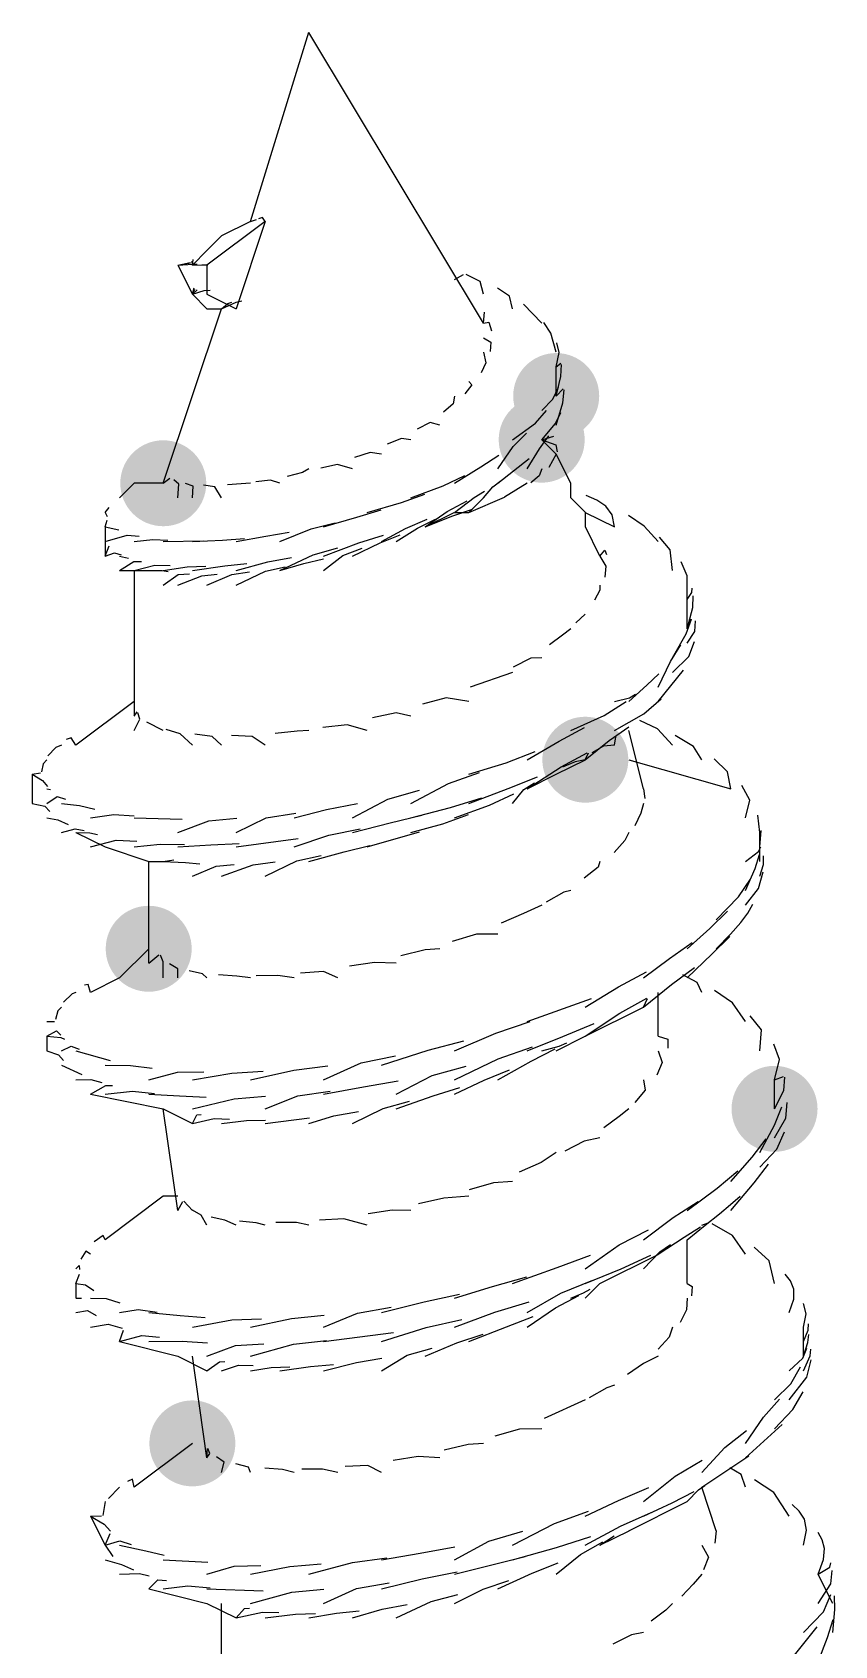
# Model space of a CAD drawing. Header units: millimetres. Extents: x 9 to 367, y 9 to 251.
# Drawn here: x 148.336 to 150.67, y 19.308 to 24.003 of the extents above; entities that cross this region are included whole.
import ezdxf

# ---------------------------------------------------------------- set-up
doc = ezdxf.new("R2010")
doc.units = ezdxf.units.MM
doc.layers.add('图层 1', color=7, linetype='Continuous')

msp = doc.modelspace()

# ---------------------------------------------------------------- hatches: boundary and pattern name
at = {"layer": '图层 1'}
h = msp.add_hatch(color=7, dxfattribs=at)
edge = h.paths.add_edge_path()
edge.add_arc((149.859929, 22.944667), 0.12506, 0, 360)
h = msp.add_hatch(color=7, dxfattribs=at)
edge = h.paths.add_edge_path()
edge.add_arc((149.817737, 22.817561), 0.12506, 0, 360)
h = msp.add_hatch(color=7, dxfattribs=at)
edge = h.paths.add_edge_path()
edge.add_arc((149.817737, 22.817561), 0.12506, 0, 360)
h = msp.add_hatch(color=7, dxfattribs=at)
edge = h.paths.add_edge_path()
edge.add_arc((148.717035, 22.690772), 0.12506, 0, 360)
h = msp.add_hatch(color=7, dxfattribs=at)
edge = h.paths.add_edge_path()
edge.add_arc((148.717035, 22.690772), 0.12506, 0, 360)
h = msp.add_hatch(color=7, dxfattribs=at)
edge = h.paths.add_edge_path()
edge.add_arc((148.717035, 22.690772), 0.12506, 0, 360)
h = msp.add_hatch(color=7, dxfattribs=at)
edge = h.paths.add_edge_path()
edge.add_arc((149.944667, 21.886333), 0.12506, 0, 360)
h = msp.add_hatch(color=7, dxfattribs=at)
edge = h.paths.add_edge_path()
edge.add_arc((148.674631, 21.336176), 0.12506, 0, 360)
h = msp.add_hatch(color=7, dxfattribs=at)
edge = h.paths.add_edge_path()
edge.add_arc((150.495035, 20.870404), 0.12506, 0, 360)
h = msp.add_hatch(color=7, dxfattribs=at)
edge = h.paths.add_edge_path()
edge.add_arc((148.801596, 19.896808), 0.12506, 0, 360)

# ---------------------------------------------------------------- linework, layer by layer
at = {"layer": '图层 1', "color": 7, "lineweight": 25}
for points in [[(148.970929, 23.452843), (149.140263, 24.003176)], [(149.648404, 23.156192), (149.140404, 24.002859)], [(148.970929, 23.452843), (148.886263, 23.41051), (148.843929, 23.368176), (148.801596, 23.325843)], [(149.013298, 23.452843), (148.843965, 23.325843)], [(149.013298, 23.452843), (148.928631, 23.19849)], [(148.970929, 23.452843), (148.988127, 23.458532)], [(149.013298, 23.452843), (149.005184, 23.463867), (148.993895, 23.460604)], [(148.801596, 23.325702), (148.801332, 23.3373)], [(148.801596, 23.325702), (148.804021, 23.341797)], [(148.759404, 23.325702), (148.795255, 23.333595)], [(148.759404, 23.325702), (148.795784, 23.331964)], [(148.759404, 23.325702), (148.802663, 23.328171), (148.815496, 23.328524)], [(148.759404, 23.325702), (148.801737, 23.241035)], [(148.801596, 23.325702), (148.829598, 23.326848), (148.846752, 23.326407)], [(148.843965, 23.325702), (148.843965, 23.241035)], [(149.563667, 23.283333), (149.590213, 23.297841)], [(149.648404, 23.240965), (149.639232, 23.277742), (149.598309, 23.298115)], [(148.801596, 23.240965), (148.806844, 23.259045)], [(148.801596, 23.240965), (148.808563, 23.255914)], [(148.801596, 23.240965), (148.815884, 23.253444)], [(148.801596, 23.240965), (148.835507, 23.251857), (148.853807, 23.252959)], [(149.732965, 23.198596), (149.724013, 23.235373), (149.688867, 23.258921)], [(148.717035, 22.690772), (148.886369, 23.19842)], [(148.801596, 23.240965), (148.843929, 23.198631), (148.886263, 23.198631)], [(148.843965, 23.240965), (148.928631, 23.198631)], [(148.886333, 23.198596), (148.928887, 23.218043), (148.945247, 23.221879)], [(148.886333, 23.198596), (148.904722, 23.213721), (148.915967, 23.217999)], [(149.817737, 23.156192), (149.765173, 23.211931)], [(149.648404, 23.156192), (149.651182, 23.18878)], [(149.648404, 23.156192), (149.664102, 23.159103), (149.671334, 23.133967)], [(149.859929, 23.071808), (149.84454, 23.127106), (149.823593, 23.158591)], [(149.648404, 23.113824), (149.669659, 23.101168), (149.668159, 23.07396)], [(149.648404, 23.071808), (149.654974, 23.041425), (149.641701, 23.011836)], [(149.859929, 23.029439), (149.86844, 23.071155), (149.861341, 23.099642)], [(149.859929, 23.029439), (149.8736, 23.040111)], [(149.859929, 22.944667), (149.873423, 23.001243), (149.875804, 23.036389)], [(149.859929, 22.944667), (149.859929, 23.029333)], [(149.606035, 22.987071), (149.614943, 22.97684), (149.593688, 22.950734)], [(149.817737, 22.902298), (149.849752, 22.935239), (149.866421, 22.970031)], [(149.859929, 22.944667), (149.879773, 22.965348)], [(149.859929, 22.859929), (149.879465, 22.924796), (149.88286, 22.962941)], [(149.563667, 22.944667), (149.560095, 22.922398), (149.531917, 22.897747)], [(149.521263, 22.859929), (149.493217, 22.867382), (149.455646, 22.848641)], [(149.732965, 22.817561), (149.799463, 22.865627), (149.832095, 22.90258)], [(149.817737, 22.817561), (149.857778, 22.864392), (149.873476, 22.896936)], [(149.436702, 22.817561), (149.410023, 22.821441), (149.368263, 22.804155)], [(149.690596, 22.733141), (149.734473, 22.797876), (149.773852, 22.836152)], [(149.775369, 22.733141), (149.810955, 22.790908), (149.838869, 22.829097)], [(149.817737, 22.817561), (149.852883, 22.828188)], [(149.351965, 22.775192), (149.319289, 22.780396), (149.273648, 22.76602)], [(149.563667, 22.690772), (149.640616, 22.738265), (149.693489, 22.772264)], [(149.987071, 22.478894), (149.944737, 22.563561), (149.944737, 22.605894), (149.902404, 22.648228), (149.902404, 22.690914), (149.860071, 22.775228), (149.817737, 22.817561)], [(149.817737, 22.817561), (149.859056, 22.802921), (149.86254, 22.78193)], [(149.859929, 22.775192), (149.838057, 22.736739)], [(149.140263, 22.733141), (149.122403, 22.721764), (149.077821, 22.710916)], [(149.267369, 22.733141), (149.223933, 22.745224), (149.174941, 22.734552)], [(149.690596, 22.690772), (149.780907, 22.762739)], [(149.817737, 22.733141), (149.810726, 22.711974), (149.785987, 22.691866)], [(148.717035, 22.690772), (148.632369, 22.690772), (148.590035, 22.648439)], [(148.717035, 22.690772), (148.73635, 22.705589)], [(148.759404, 22.648404), (148.761829, 22.6884), (148.748115, 22.700615)], [(148.801596, 22.648404), (148.80358, 22.68205), (148.781488, 22.690032)], [(148.886333, 22.648404), (148.867151, 22.680242), (148.834475, 22.685093)], [(148.970929, 22.690772), (148.943413, 22.689405), (148.904254, 22.686186)], [(149.055667, 22.690772), (149.029385, 22.699504), (148.986169, 22.695006)], [(149.436702, 22.648404), (149.531202, 22.683461), (149.593688, 22.712962)], [(149.648404, 22.648404), (149.675656, 22.680551), (149.700262, 22.699204)], [(149.775369, 22.690772), (149.709399, 22.650203)], [(149.309737, 22.606035), (149.409617, 22.63439), (149.478012, 22.659305)], [(149.478894, 22.563667), (149.542526, 22.608602), (149.600602, 22.639514)], [(149.563667, 22.606035), (149.621434, 22.648942), (149.651156, 22.667771)], [(149.563667, 22.606035), (149.606, 22.606035), (149.648333, 22.648369)], [(149.606035, 22.606035), (149.709399, 22.650132)], [(150.029263, 22.563667), (150.022973, 22.599071), (150.004612, 22.623859), (149.978116, 22.641305), (149.947418, 22.654683)], [(148.547702, 22.606035), (148.559922, 22.620593)], [(148.547702, 22.606035), (148.553346, 22.593688)], [(149.182631, 22.563667), (149.28013, 22.592153), (149.350906, 22.613761)], [(149.351965, 22.521263), (149.421241, 22.559407), (149.484962, 22.586174)], [(149.394333, 22.521263), (149.456246, 22.559627), (149.508633, 22.585821)], [(149.478894, 22.563667), (149.559063, 22.596431), (149.616477, 22.615172)], [(149.478894, 22.563667), (149.563561, 22.606)], [(149.944667, 22.606035), (150.029333, 22.563702)], [(150.156369, 22.521263), (150.116196, 22.566066), (150.069938, 22.59711)], [(148.547702, 22.563667), (148.553699, 22.583246)], [(148.547702, 22.563667), (148.547702, 22.479)], [(148.547702, 22.563667), (148.587566, 22.555553)], [(148.547702, 22.521263), (148.61204, 22.539695), (148.64648, 22.536432)], [(148.928737, 22.521263), (149.015212, 22.537226), (149.082901, 22.548427)], [(149.055667, 22.521263), (149.147168, 22.557731), (149.217239, 22.575943)], [(149.182631, 22.478894), (149.286304, 22.517347), (149.357962, 22.539925)], [(149.267369, 22.478894), (149.347626, 22.517259), (149.405657, 22.540278)], [(148.547702, 22.478894), (148.559873, 22.508351)], [(148.632263, 22.521263), (148.686282, 22.527436), (148.729982, 22.525143)], [(148.717035, 22.521263), (148.834157, 22.523027)], [(148.801596, 22.521263), (148.889746, 22.525584), (148.953291, 22.530435)], [(149.055667, 22.436526), (149.153386, 22.482872), (149.224647, 22.502495)], [(149.182631, 22.436526), (149.239517, 22.480799), (149.295873, 22.501789)], [(149.987071, 22.478894), (150.001623, 22.496092), (150.006121, 22.483127)], [(150.198596, 22.436526), (150.191188, 22.496939), (150.160496, 22.533539)], [(148.547702, 22.478894), (148.574734, 22.488551), (148.594621, 22.482069)], [(148.590071, 22.478894), (148.615823, 22.47325)], [(148.590071, 22.436526), (148.63139, 22.462807), (148.653923, 22.462631)], [(148.632263, 22.436526), (148.692588, 22.452577), (148.737038, 22.451695)], [(148.717035, 22.436526), (148.786532, 22.44755), (148.841213, 22.449578)], [(148.801596, 22.436526), (148.89592, 22.450769), (148.960346, 22.457339)], [(148.928737, 22.436526), (149.02143, 22.462367), (149.090309, 22.474978)], [(148.928737, 22.39451), (149.014727, 22.434594), (149.071612, 22.447426)], [(149.055667, 22.436526), (149.125384, 22.45681), (149.182667, 22.470745)], [(149.987071, 22.478894), (150.004489, 22.449349), (150.001534, 22.417158)], [(150.240965, 22.352141), (150.2407, 22.421197), (150.222973, 22.462208)], [(148.590071, 22.436526), (148.632404, 22.436526)], [(148.632263, 22.436526), (148.674596, 22.436526)], [(148.632263, 22.436526), (148.632263, 22.394545), (148.632263, 22.309878), (148.632263, 22.267545), (148.632263, 22.224859), (148.632263, 22.140192), (148.632263, 22.097859), (148.632263, 22.055526)], [(148.674631, 22.436526), (148.71401, 22.436922), (148.731429, 22.434409)], [(148.717035, 22.39451), (148.760559, 22.424893), (148.793235, 22.426965)], [(148.759404, 22.39451), (148.829078, 22.421497), (148.873351, 22.42626)], [(148.843965, 22.39451), (148.916681, 22.424805), (148.967437, 22.43261)], [(149.987071, 22.39451), (149.987247, 22.380046), (149.971548, 22.350765)], [(150.240965, 22.352141), (150.254767, 22.37322), (150.255076, 22.385302)], [(150.240965, 22.267369), (150.257016, 22.329149), (150.258251, 22.363677)], [(150.240965, 22.267369), (150.240965, 22.352035)], [(149.944667, 22.309737), (149.91715, 22.284337)], [(149.902298, 22.267369), (149.878309, 22.248671), (149.840562, 22.220449)], [(150.198596, 22.182631), (150.237843, 22.252129), (150.253277, 22.295167)], [(150.240965, 22.267369), (150.252783, 22.296296)], [(150.240965, 22.225), (150.26319, 22.25966), (150.265306, 22.290617)], [(150.156369, 22.097859), (150.192793, 22.171898), (150.222338, 22.220273)], [(150.198596, 22.140263), (150.24556, 22.186609), (150.262096, 22.230574)], [(149.817737, 22.182631), (149.785811, 22.181617), (149.734834, 22.155467)], [(149.732965, 22.140263), (149.609845, 22.097577)], [(150.071631, 22.05549), (150.123225, 22.102807), (150.158415, 22.136629)], [(150.156369, 22.05549), (150.229746, 22.14686)], [(150.029263, 22.05549), (150.073228, 22.066206), (150.090999, 22.076657)], [(148.632263, 22.05549), (148.462929, 21.928843)], [(148.632263, 22.05549), (148.632263, 22.01351)], [(148.632263, 22.013474), (148.641082, 22.025425)], [(148.632263, 21.971106), (148.648711, 22.00387), (148.643199, 22.022611)], [(149.436702, 22.013474), (149.394413, 22.02247), (149.32593, 22.008183)], [(149.606035, 22.05549), (149.540286, 22.065897), (149.470569, 22.047729)], [(149.902298, 21.971106), (149.999356, 22.014894), (150.06387, 22.055772)], [(150.029263, 21.971106), (150.114635, 22.019701), (150.165082, 22.063534)], [(148.717035, 21.971106), (148.66941, 21.995095)], [(148.801596, 21.928737), (148.765921, 21.962075), (148.725749, 21.974246)], [(149.309737, 21.971106), (149.251705, 21.988216), (149.180973, 21.979925)], [(149.775369, 21.886333), (149.868502, 21.940088), (149.942585, 21.979819)], [(149.944667, 21.886333), (150.014428, 21.942249), (150.070961, 21.982289)], [(150.198596, 21.928737), (150.154102, 21.97645), (150.102993, 22.000351)], [(148.420561, 21.928737), (148.404113, 21.921814), (148.38105, 21.897693)], [(148.462929, 21.928737), (148.44948, 21.949816), (148.434707, 21.944965)], [(148.886333, 21.928737), (148.858817, 21.953784), (148.809075, 21.96084)], [(149.013298, 21.928737), (148.975595, 21.954181), (148.915931, 21.956607)], [(149.140263, 21.971106), (149.106749, 21.968901), (149.042543, 21.962992)], [(150.029263, 21.928737), (149.997733, 21.92543), (149.963293, 21.906512)], [(150.029263, 21.928737), (150.033805, 21.952947)], [(150.114, 21.801596), (150.071667, 21.970929)], [(150.283333, 21.886333), (150.259653, 21.924874), (150.206075, 21.956536)], [(148.378369, 21.886333), (148.367873, 21.874163), (148.363199, 21.851408)], [(149.606035, 21.843965), (149.714206, 21.877214), (149.798299, 21.909934)], [(149.775369, 21.801596), (149.874676, 21.865361), (149.949641, 21.906371)], [(149.775369, 21.801596), (149.860035, 21.843929), (149.944702, 21.886263)], [(149.944667, 21.886333), (149.915562, 21.880027), (149.877992, 21.864461)], [(149.944667, 21.886333), (149.953927, 21.906442)], [(150.071631, 21.886333), (150.367965, 21.801667)], [(150.368071, 21.801596), (150.358105, 21.851205), (150.319034, 21.888379)], [(148.336, 21.843965), (148.359813, 21.847933)], [(148.336, 21.843965), (148.336, 21.759298)], [(148.336, 21.843965), (148.36603, 21.826061), (148.38045, 21.808687)], [(149.436702, 21.759228), (149.54646, 21.817039), (149.636374, 21.849186)], [(149.606035, 21.759228), (149.720379, 21.802531), (149.805355, 21.836839)], [(148.378369, 21.801596), (148.388952, 21.799832)], [(149.267369, 21.716859), (149.370556, 21.771584), (149.462102, 21.797998)], [(149.563667, 21.716859), (149.666105, 21.754165), (149.736528, 21.786709)], [(149.732965, 21.759228), (149.76617, 21.799135), (149.796465, 21.8192)], [(150.114, 21.801596), (150.117528, 21.773021)], [(150.410298, 21.716859), (150.422778, 21.769026), (150.400067, 21.811403)], [(148.336, 21.759228), (148.372204, 21.751246), (148.387506, 21.735591)], [(148.378369, 21.759228), (148.408487, 21.779027), (148.433049, 21.771575)], [(148.420561, 21.759228), (148.473522, 21.753407), (148.51828, 21.742294)], [(149.098035, 21.716859), (149.192095, 21.741642), (149.282185, 21.758487)], [(149.436702, 21.716859), (149.552634, 21.747506), (149.64343, 21.775773)], [(150.114, 21.759228), (150.106062, 21.730873), (150.0886, 21.694316)], [(148.378369, 21.716859), (148.410692, 21.711744), (148.440105, 21.698162)], [(148.505333, 21.716859), (148.573508, 21.727222), (148.632686, 21.722503)], [(148.632263, 21.716859), (148.771963, 21.712978)], [(148.759404, 21.674808), (148.849583, 21.708101), (148.930501, 21.71573)], [(148.928737, 21.674808), (149.016491, 21.716877), (149.102657, 21.730899)], [(149.267369, 21.674808), (149.37673, 21.702236), (149.469157, 21.724902)], [(149.436702, 21.674808), (149.530585, 21.700075), (149.604624, 21.726666)], [(150.452667, 21.674808), (150.446669, 21.724902)], [(148.420561, 21.674808), (148.460822, 21.685391), (148.48653, 21.680099)], [(148.462929, 21.674808), (148.547596, 21.632474), (148.674596, 21.590141)], [(148.462929, 21.674808), (148.503014, 21.673397), (148.525371, 21.668811)], [(148.505333, 21.632439), (148.579681, 21.652371), (148.639742, 21.64902)], [(148.928737, 21.632439), (149.109712, 21.657486)], [(149.098035, 21.632439), (149.198268, 21.666791), (149.289241, 21.685003)], [(149.309737, 21.632439), (149.46249, 21.676536)], [(150.071631, 21.674808), (150.059152, 21.650951), (150.028945, 21.616247)], [(150.452667, 21.632439), (150.455842, 21.680064)], [(150.452667, 21.590071), (150.452667, 21.674737)], [(148.632263, 21.632439), (148.708286, 21.640509), (148.779018, 21.639847)], [(148.759404, 21.632439), (148.855756, 21.638833), (148.937557, 21.642317)], [(149.013298, 21.547702), (149.105858, 21.592108), (149.175929, 21.607674)], [(149.140263, 21.590071), (149.242921, 21.618646), (149.318063, 21.636637)], [(150.410298, 21.590071), (150.448574, 21.619263), (150.455101, 21.633109)], [(150.410298, 21.505333), (150.439005, 21.569803), (150.451573, 21.610461)], [(150.452667, 21.547702), (150.462677, 21.581657), (150.462897, 21.606616)], [(148.674631, 21.293808), (148.674631, 21.590141)], [(148.674631, 21.590071), (148.716965, 21.590071)], [(148.717035, 21.590071), (148.747374, 21.594657)], [(148.717035, 21.590071), (148.781417, 21.587425), (148.823574, 21.583721)], [(148.801596, 21.547702), (148.870476, 21.576938), (148.922952, 21.581569)], [(148.886333, 21.547702), (148.978232, 21.580025), (149.042614, 21.58933)], [(149.987071, 21.590071), (149.981647, 21.573799), (149.941562, 21.541387)], [(150.410298, 21.462929), (150.448795, 21.511128), (150.462156, 21.559591)], [(149.902298, 21.505333), (149.88219, 21.500659), (149.830331, 21.472172)], [(150.325702, 21.420561), (150.390525, 21.486971), (150.425185, 21.539094)], [(149.817737, 21.462929), (149.764688, 21.438676), (149.700262, 21.410718)], [(150.325702, 21.336176), (150.367352, 21.378681), (150.396698, 21.412156), (150.417182, 21.440009), (150.432241, 21.465646)], [(150.240965, 21.336176), (150.30689, 21.395487), (150.357734, 21.445538)], [(149.690596, 21.378192), (149.628199, 21.378677), (149.557599, 21.357731)], [(150.240965, 21.251404), (150.313064, 21.320592), (150.36479, 21.372054)], [(148.674631, 21.336176), (148.589965, 21.25151), (148.505298, 21.209176)], [(148.674631, 21.293808), (148.70378, 21.318194)], [(148.717035, 21.251404), (148.716638, 21.297662), (148.708569, 21.317726)], [(149.521263, 21.336176), (149.478533, 21.332957), (149.408021, 21.315715)], [(150.114, 21.251404), (150.18923, 21.307584), (150.255464, 21.354768)], [(148.759404, 21.251404), (148.75958, 21.277377), (148.735415, 21.291973)], [(148.843965, 21.251404), (148.830647, 21.263663), (148.792459, 21.272218)], [(149.225, 21.251404), (149.183505, 21.269837), (149.116344, 21.265515)], [(149.394333, 21.293808), (149.331759, 21.296321), (149.258867, 21.285341)], [(149.944667, 21.166667), (150.041195, 21.225536), (150.122114, 21.269325)], [(150.114, 21.166667), (150.195403, 21.232592), (150.262519, 21.281319)], [(148.505333, 21.209035), (148.498101, 21.232627), (148.487694, 21.230555)], [(148.970929, 21.251404), (148.930713, 21.256872), (148.877796, 21.260223)], [(149.098035, 21.251404), (149.049837, 21.25868), (148.987616, 21.257754)], [(150.283333, 21.209035), (150.270192, 21.23836), (150.227947, 21.260541)], [(148.462929, 21.209035), (148.452037, 21.205331), (148.426593, 21.18046)], [(149.775369, 21.124298), (149.963046, 21.191679)], [(149.944667, 21.081929), (150.044547, 21.149222), (150.123525, 21.192702)], [(150.114, 21.166667), (150.125157, 21.191097)], [(150.156369, 21.081929), (150.156369, 21.208929)], [(150.410298, 21.124298), (150.372595, 21.178626), (150.32034, 21.214962)], [(148.420561, 21.166667), (148.410242, 21.15529), (148.403627, 21.130683)], [(149.944667, 21.081929), (150.114, 21.166596)], [(150.452667, 21.039526), (150.456635, 21.099939), (150.424092, 21.140773)], [(148.378369, 21.124298), (148.400505, 21.124915)], [(148.378369, 21.081929), (148.406238, 21.096967), (148.419291, 21.084752)], [(148.378369, 21.081929), (148.378369, 21.039596)], [(148.378369, 21.081929), (148.419026, 21.078005), (148.429521, 21.072757)], [(149.563667, 21.039526), (149.684581, 21.090987), (149.7838, 21.124192)], [(149.775369, 21.039526), (149.879085, 21.081286), (149.970102, 21.118548)], [(149.859929, 21.039526), (149.944596, 21.081859)], [(150.156369, 21.081929), (150.184679, 21.073242), (150.184944, 21.047357)], [(148.378369, 21.039526), (148.412412, 21.027267), (148.426346, 21.011303)], [(148.420561, 21.039526), (148.448915, 21.052534), (148.472772, 21.044112)], [(148.462929, 21.039526), (148.562413, 21.011303)], [(149.351965, 20.997157), (149.487167, 21.041519), (149.591148, 21.068418)], [(149.563667, 20.955141), (149.690755, 21.016172), (149.790856, 21.050744)], [(149.690596, 20.955141), (149.787345, 21.009116), (149.857107, 21.045099)], [(149.817737, 21.039526), (149.868758, 21.053152), (149.890409, 21.062809)], [(150.156369, 21.039526), (150.168584, 21.005438), (150.152488, 20.967912)], [(150.495035, 20.955141), (150.509323, 21.01357), (150.492919, 21.058505)], [(148.420561, 20.997157), (148.479828, 20.970699)], [(148.547702, 20.997157), (148.621477, 20.996143), (148.684933, 20.989043)], [(148.970929, 20.955141), (149.097047, 20.983055), (149.195649, 20.995358)], [(149.182631, 20.955141), (149.292786, 21.003824), (149.392887, 21.024991)], [(149.394333, 20.912773), (149.498667, 20.966968), (149.598239, 20.99497)], [(148.462929, 20.955141), (148.506586, 20.955758), (148.538071, 20.94738)], [(148.674631, 20.955141), (148.758416, 20.977278), (148.834792, 20.977719)], [(148.801596, 20.955141), (148.916866, 20.974367), (149.007266, 20.979836)], [(149.182631, 20.912773), (149.29896, 20.93416), (149.399942, 20.951578)], [(149.563667, 20.912773), (149.65067, 20.95418), (149.724181, 20.983681)], [(150.114, 20.955141), (150.118233, 20.924935), (150.0886, 20.889172)], [(150.495035, 20.955141), (150.520612, 20.964754)], [(150.495035, 20.870404), (150.522023, 20.923276), (150.524669, 20.962126)], [(150.495035, 20.870404), (150.495035, 20.955071)], [(148.505333, 20.912773), (148.549739, 20.937996), (148.569539, 20.93782)], [(148.505333, 20.912773), (148.717, 20.870439)], [(148.547702, 20.912773), (148.627606, 20.921283), (148.691635, 20.915242)], [(148.674631, 20.912773), (148.76459, 20.90779), (148.841848, 20.904659)], [(148.801596, 20.870404), (148.92304, 20.899684), (149.014321, 20.90674)], [(149.013298, 20.870404), (149.108548, 20.908195), (149.20274, 20.921909)], [(149.394333, 20.870404), (149.502063, 20.908328), (149.579894, 20.932493)], [(148.717035, 20.870404), (148.801702, 20.828071)], [(148.759404, 20.574106), (148.717071, 20.870439)], [(148.801596, 20.828), (148.814869, 20.852474), (148.827349, 20.8534)], [(149.140263, 20.828), (149.2132, 20.850181), (149.284549, 20.862572)], [(149.267369, 20.828), (149.356886, 20.871744), (149.433174, 20.892206)], [(150.071631, 20.870404), (150.04288, 20.847914), (149.998254, 20.815371)], [(150.452667, 20.743263), (150.495176, 20.82277), (150.516519, 20.876613)], [(150.495035, 20.785631), (150.528064, 20.843355), (150.531724, 20.888643)], [(148.801596, 20.828), (148.86514, 20.842684), (148.909899, 20.8407)], [(148.886333, 20.828), (148.95927, 20.836026), (149.014744, 20.837172)], [(149.013298, 20.828), (149.142062, 20.844228)], [(150.452667, 20.700894), (150.50135, 20.753105), (150.523575, 20.8032)], [(149.987071, 20.785631), (149.941695, 20.775842), (149.885471, 20.747531)], [(150.368071, 20.658526), (150.429586, 20.729743), (150.470729, 20.782703)], [(149.859929, 20.743263), (149.816582, 20.714379), (149.752332, 20.68576)], [(150.368071, 20.574106), (150.43576, 20.654848), (150.477784, 20.708867)], [(150.240965, 20.574106), (150.328321, 20.639458), (150.388426, 20.689464)], [(148.717035, 20.616474), (148.547702, 20.489474)], [(148.759404, 20.616474), (148.717071, 20.616474)], [(149.606035, 20.616474), (149.533143, 20.610477), (149.458927, 20.593897)], [(149.732965, 20.658526), (149.677799, 20.655086), (149.607023, 20.634184)], [(150.240965, 20.489369), (150.293534, 20.531978), (150.334495, 20.564863), (150.36732, 20.591663), (150.395481, 20.616016)], [(148.759404, 20.574106), (148.774353, 20.600696)], [(148.801596, 20.574106), (148.777254, 20.60127)], [(148.843965, 20.531737), (148.827164, 20.560489), (148.801631, 20.575482)], [(149.436702, 20.574106), (149.38308, 20.575473), (149.312524, 20.564934)], [(150.114, 20.489369), (150.199857, 20.553662), (150.27275, 20.600494)], [(148.928737, 20.531737), (148.895885, 20.546466), (148.856418, 20.555373)], [(149.013298, 20.531737), (148.987545, 20.538969), (148.938509, 20.543026)], [(149.140263, 20.531737), (149.104235, 20.539983), (149.04466, 20.539498)], [(149.309737, 20.531737), (149.241783, 20.550258), (149.171448, 20.546554)], [(149.944667, 20.404596), (150.042871, 20.474623), (150.128111, 20.518191)], [(150.156369, 20.447), (150.232128, 20.496874), (150.279841, 20.527433)], [(150.283333, 20.531737), (150.302163, 20.538484)], [(150.410298, 20.447), (150.373212, 20.501725), (150.313637, 20.535547)], [(148.547702, 20.489369), (148.542587, 20.501584), (148.516305, 20.483371)], [(150.114, 20.404596), (150.161272, 20.454691), (150.192669, 20.475152)], [(150.240965, 20.362228), (150.240965, 20.489228)], [(148.505333, 20.447), (148.49206, 20.455996), (148.477464, 20.433242)], [(149.732965, 20.362228), (149.86239, 20.409059), (149.959801, 20.444777)], [(149.944667, 20.362228), (150.049045, 20.40509), (150.135167, 20.444777)], [(149.987071, 20.362228), (150.156404, 20.446894)], [(150.495035, 20.362228), (150.479601, 20.428065), (150.436121, 20.467708)], [(148.462929, 20.404596), (148.471925, 20.414694), (148.473513, 20.402832)], [(148.462929, 20.362228), (148.473292, 20.388906)], [(149.563667, 20.319859), (149.674924, 20.353285), (149.774275, 20.381948)], [(150.537227, 20.277843), (150.551239, 20.316202), (150.551162, 20.346061), (150.541295, 20.369769), (150.525939, 20.389674)], [(148.462929, 20.362228), (148.462929, 20.319894)], [(148.462929, 20.362228), (148.490755, 20.358523), (148.515141, 20.342119)], [(149.351965, 20.277843), (149.47579, 20.308579), (149.578448, 20.331112)], [(149.775369, 20.277843), (149.873882, 20.33442), (149.966574, 20.371682)], [(149.902298, 20.319859), (149.939692, 20.335205), (149.959095, 20.345259)], [(149.944667, 20.319859), (149.987, 20.362192)], [(150.240965, 20.362228), (150.255473, 20.35354), (150.253312, 20.326597)], [(148.462929, 20.319859), (148.479466, 20.319418)], [(148.462929, 20.277843), (148.496928, 20.28362), (148.522196, 20.269024)], [(148.505333, 20.319859), (148.550489, 20.318404), (148.590353, 20.306101)], [(148.590071, 20.277843), (148.644222, 20.286839), (148.699432, 20.278901)], [(149.182631, 20.235474), (149.282115, 20.275647), (149.379481, 20.29333)], [(149.563667, 20.235474), (149.681098, 20.278469), (149.781331, 20.308499)], [(149.775369, 20.235474), (149.857963, 20.290993), (149.926005, 20.327197)], [(150.240965, 20.319859), (150.238628, 20.285287), (150.220151, 20.248598)], [(150.579596, 20.235474), (150.586828, 20.273707), (150.579243, 20.304266)], [(148.505333, 20.235474), (148.55653, 20.243677), (148.597408, 20.232299)], [(148.674631, 20.277843), (148.76578, 20.26898), (148.838673, 20.263026)], [(148.801596, 20.235474), (148.916028, 20.256068), (149.002679, 20.259463)], [(148.970929, 20.235474), (149.090036, 20.25986), (149.185066, 20.269694)], [(149.351965, 20.193071), (149.481963, 20.233816), (149.585504, 20.257629)], [(149.606035, 20.193071), (149.715352, 20.235757), (149.792655, 20.265743)], [(150.579596, 20.193071), (150.592605, 20.226364), (150.593707, 20.244576)], [(148.590071, 20.193071), (148.601315, 20.225791)], [(148.590071, 20.193071), (148.654232, 20.21115), (148.706487, 20.205418)], [(148.590071, 20.193071), (148.759404, 20.150737)], [(148.674631, 20.193071), (148.771954, 20.194217), (148.845729, 20.189543)], [(148.970929, 20.150702), (149.09621, 20.185098), (149.192121, 20.19621)], [(149.182631, 20.193071), (149.386537, 20.219882)], [(149.478894, 20.150702), (149.571146, 20.18986), (149.647522, 20.214202)], [(150.198596, 20.235474), (150.188366, 20.205929), (150.156968, 20.170563)], [(150.579596, 20.150702), (150.579596, 20.235369)], [(150.579596, 20.150702), (150.591635, 20.19083), (150.594413, 20.213496)], [(148.759404, 20.150702), (148.844071, 20.108369)], [(148.843965, 19.854439), (148.801631, 20.150773)], [(148.843965, 20.150702), (148.927397, 20.181482), (149.00977, 20.186332)], [(149.182631, 20.108333), (149.278896, 20.131925), (149.35267, 20.144669)], [(149.351965, 20.108333), (149.42618, 20.153445), (149.499073, 20.17395)], [(150.156369, 20.150702), (150.113506, 20.129491), (150.067469, 20.097433)], [(150.537227, 20.108333), (150.577312, 20.145155), (150.589086, 20.174303)], [(150.579596, 20.108333), (150.598778, 20.151505), (150.600763, 20.171128)], [(148.843965, 20.108333), (148.880565, 20.134483), (148.896529, 20.135497)], [(148.886333, 20.108333), (148.936251, 20.124605), (148.978761, 20.12315)], [(148.970929, 20.108333), (149.030813, 20.118079), (149.084877, 20.119622)], [(149.055667, 20.108333), (149.144787, 20.120284), (149.211947, 20.126678)], [(150.495035, 20.023596), (150.541955, 20.070383), (150.570882, 20.119552)], [(150.537227, 20.023596), (150.589086, 20.089345), (150.601786, 20.140013)], [(150.029263, 20.065965), (150.007611, 20.057983), (149.955532, 20.029629)], [(149.944667, 20.023596), (149.825075, 19.969621)], [(150.410298, 19.896808), (150.463347, 19.97314), (150.509781, 20.025924)], [(150.495035, 19.938824), (150.548128, 19.995533), (150.577938, 20.046421)], [(149.817737, 19.938824), (149.753091, 19.938471), (149.681565, 19.91801)], [(150.283333, 19.812071), (150.350361, 19.884522), (150.413156, 19.934484)], [(150.410298, 19.854439), (150.516837, 19.952159)], [(148.801596, 19.896808), (148.632263, 19.769808)], [(148.843965, 19.854439), (148.845332, 19.882353)], [(148.843965, 19.854439), (148.85274, 19.867316), (148.846434, 19.882309)], [(149.648404, 19.896808), (149.60391, 19.893853), (149.533751, 19.877405)], [(150.283333, 19.769667), (150.420211, 19.861036)], [(148.886333, 19.812071), (148.89458, 19.841792), (148.871869, 19.857226)], [(148.970929, 19.812071), (148.964624, 19.828034), (148.927891, 19.837118)], [(149.098035, 19.812071), (149.063375, 19.820802), (149.01231, 19.824771)], [(149.225, 19.812071), (149.180374, 19.822169), (149.119872, 19.821948)], [(149.351965, 19.812071), (149.312057, 19.832884), (149.246484, 19.829357)], [(149.521263, 19.854439), (149.458468, 19.85832), (149.386149, 19.847384)], [(150.114, 19.727298), (150.206384, 19.801249), (150.284744, 19.847948)], [(150.410298, 19.769667), (150.398039, 19.8064), (150.365142, 19.825406)], [(148.590071, 19.769667), (148.557968, 19.736153)], [(148.632263, 19.769667), (148.627809, 19.792509), (148.612507, 19.786247)], [(149.944667, 19.684929), (150.041195, 19.730614), (150.129522, 19.768891)], [(150.240965, 19.727298), (150.274214, 19.762047), (150.292117, 19.77457)], [(150.325702, 19.642561), (150.283369, 19.769561)], [(150.537227, 19.684929), (150.492557, 19.753501), (150.437039, 19.791116)], [(148.547702, 19.727298), (148.541352, 19.687081)], [(150.071631, 19.642561), (150.240965, 19.727228)], [(150.114, 19.684929), (150.196991, 19.723867), (150.261461, 19.757249)], [(148.505333, 19.684929), (148.537127, 19.685723)], [(148.505333, 19.684929), (148.547667, 19.600263)], [(148.505333, 19.684929), (148.544668, 19.661646), (148.563894, 19.641538)], [(149.732965, 19.600192), (149.854982, 19.663692), (149.953451, 19.699676)], [(149.944667, 19.600192), (150.047369, 19.655799), (150.136578, 19.695795)], [(150.579596, 19.600192), (150.587512, 19.644163), (150.581801, 19.67626), (150.566698, 19.699957), (150.546435, 19.718726)], [(148.547702, 19.600192), (148.563004, 19.634897)], [(149.563667, 19.558141), (149.664076, 19.612469), (149.762633, 19.641397)], [(149.732965, 19.558141), (149.861155, 19.594036), (149.960506, 19.626227)], [(149.987071, 19.600192), (150.071737, 19.642526)], [(149.987071, 19.600192), (150.028346, 19.627356)], [(150.325702, 19.642561), (150.321469, 19.606225)], [(150.622, 19.515772), (150.637373, 19.558602), (150.639948, 19.591179), (150.63346, 19.61648), (150.621647, 19.637481)], [(148.547702, 19.600192), (148.590829, 19.613025), (148.623902, 19.602309)], [(148.547702, 19.600192), (148.570632, 19.568089)], [(148.590071, 19.600192), (148.666667, 19.584141), (148.719187, 19.571264)], [(149.351965, 19.558141), (149.464192, 19.577676), (149.565042, 19.595888)], [(149.859929, 19.515772), (149.93075, 19.573849), (149.995749, 19.609964)], [(150.283333, 19.600192), (150.303398, 19.565664), (150.288272, 19.529284)], [(148.547702, 19.558141), (148.595768, 19.544162), (148.630605, 19.528861)], [(148.717035, 19.558141), (148.846505, 19.550733)], [(148.843965, 19.515772), (148.923384, 19.539894), (149.000951, 19.541525)], [(148.970929, 19.515772), (149.085009, 19.539012), (149.176599, 19.546111)], [(149.140263, 19.515772), (149.267439, 19.549727), (149.367099, 19.564103)], [(149.563667, 19.515772), (149.769689, 19.567984)], [(149.690596, 19.473404), (149.790388, 19.519309), (149.865574, 19.549604)], [(150.622, 19.515772), (150.656131, 19.536807), (150.659042, 19.549639)], [(148.590071, 19.515772), (148.648058, 19.518021), (148.676148, 19.511539)], [(148.674631, 19.473404), (148.700913, 19.499289), (148.726137, 19.497393)], [(149.182631, 19.431035), (149.278896, 19.474868), (149.373837, 19.490655)], [(149.351965, 19.473404), (149.470366, 19.502993), (149.572098, 19.522793)], [(149.563667, 19.431035), (149.647099, 19.473016), (149.722064, 19.498063)], [(150.283333, 19.515772), (150.258507, 19.48733), (150.225478, 19.452272)], [(150.622, 19.431035), (150.658557, 19.488494), (150.662569, 19.526638)], [(150.664369, 19.431035), (150.622035, 19.515702)], [(148.674631, 19.473404), (148.843965, 19.431071)], [(148.717035, 19.473404), (148.788473, 19.482179), (148.85356, 19.476932)], [(148.843965, 19.473404), (149.008006, 19.468112)], [(148.970929, 19.431035), (149.091183, 19.464152), (149.183654, 19.472663)], [(149.394333, 19.388667), (149.496418, 19.43638), (149.573897, 19.457106)], [(150.579596, 19.346263), (150.637893, 19.406411), (150.658618, 19.457035)], [(150.664369, 19.346263), (150.670057, 19.413599), (150.66966, 19.453154)], [(148.843965, 19.431035), (148.928631, 19.388702)], [(148.886333, 19.134737), (148.886333, 19.431071)], [(148.928737, 19.388667), (148.952991, 19.416183), (148.968248, 19.417242)], [(148.928737, 19.388667), (149.005378, 19.406041), (149.052915, 19.404894)], [(149.013298, 19.388667), (149.10136, 19.400088), (149.160054, 19.401719)], [(149.140263, 19.388667), (149.221005, 19.402778), (149.286666, 19.409481)], [(149.267369, 19.388667), (149.354196, 19.414684), (149.426471, 19.427472)], [(150.198596, 19.431035), (150.179149, 19.411368), (150.136154, 19.37953)], [(150.114, 19.346263), (150.07859, 19.339869), (150.024394, 19.312043)], [(150.537227, 19.261526), (150.619072, 19.362773)], [(150.622, 19.261526), (150.649252, 19.331596), (150.665392, 19.383939)]]:
    msp.add_lwpolyline(points, dxfattribs=at)

doc.saveas('drawing.dxf')
